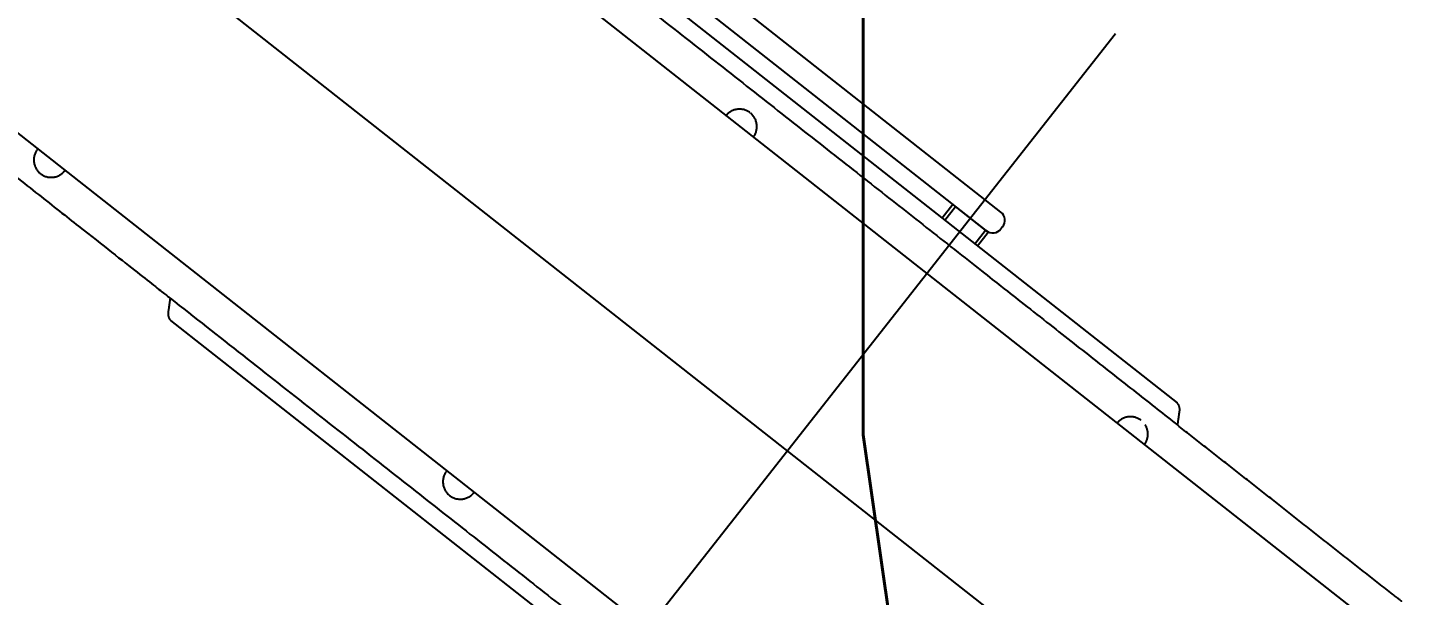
# Model space of a CAD drawing. Header units: millimetres. Extents: x 1145859089 to 1147511753, y -1047484727 to -1047247487.
# Drawn here: x 1146994914.2 to 1146995309.9, y -1047434176 to -1047434012.7 of the extents above; entities that cross this region are included whole.
import ezdxf
from ezdxf.xclip import XClip

# ---------------------------------------------------------------- set-up
doc = ezdxf.new("R2010")
doc.units = ezdxf.units.MM
doc.header["$LTSCALE"] = 100
doc.header["$MEASUREMENT"] = 0
doc.header["$XCLIPFRAME"] = 2
doc.linetypes.add('단지배치도$0$CENTER', pattern=[31, 30, -0.5, 0, -0.5])
doc.layers.get('0').update_dxf_attribs({"linetype": 'CONTINUOUS'})
for name, color, linetype in [('XREF', 135, 'CONTINUOUS'), ('단지배치도$0$S240910', 33, 'CONTINUOUS'), ('단지배치도$0$W240910', 135, 'CONTINUOUS')]:
    doc.layers.add(name, color=color, linetype=linetype)
doc.styles.add('단지배치도$0$WS1', font='romans.shx', dxfattribs={"width": 0.8, "bigfont": 'whgtxt.shx'})

# ---------------------------------------------------------------- blocks, each defined once
blk = doc.blocks.new('단지배치도$0$zw$9902')
at = {"layer": '단지배치도$0$W240910', "linetype": '단지배치도$0$CENTER', "ltscale": 50}
for p, q in [((65113.43, -62544.79), (65594.77, -62923.3)), ((65488.05, -62645.18), (65298.25, -62886.54))]:
    blk.add_line(p, q, dxfattribs=at)
at = {"layer": '단지배치도$0$W240910', "linetype": 'ByBlock', "ltscale": 20}
for p, q in [((65572.64, -62823.21), (65235.53, -62558.11)), ((65315.29, -62601.51), (65505.82, -62751.35)), ((65455.07, -62696.46), (65357.58, -62619.79)), ((65450.88, -62701.78), (65353.39, -62625.12)), ((65492.28, -62925.4), (65155.17, -62660.3)), ((65438.14, -62698.13), (65441.24, -62694.2)), ((65438.95, -62698.76), (65442.04, -62694.83)), ((65442.04, -62694.83), (65441.24, -62694.2)), ((65450.65, -62701.6), (65442.04, -62694.83)), ((65447.56, -62705.53), (65450.65, -62701.6)), ((65448.37, -62706.16), (65451.46, -62702.23)), ((65451.46, -62702.23), (65450.65, -62701.6)), ((65455.58, -62700.67), (65455.1, -62701.28)), ((65216.15, -62727.58), (65406.69, -62877.41))]:
    blk.add_line(p, q, dxfattribs=at)
for centre, start, end in [((65453.22, -62698.81), 321.8188, 51.8188), ((65452.74, -62699.42), 231.8188, 321.8188)]:
    blk.add_arc(centre, 3, start, end, dxfattribs=at)
for points in [[(65309.06, -62602.9), (65438.61, -62704.78), (65505.94, -62757.73)], [(65148.64, -62668.2), (65216.03, -62721.2), (65216.03, -62721.2)], [(65216.03, -62721.2), (65215.75, -62723.2), (65215.43, -62725.5)], [(65216.03, -62721.2), (65345.58, -62823.07), (65412.92, -62876.02)], [(65505.94, -62757.73), (65506.23, -62755.73), (65506.54, -62753.42)], [(65567.76, -62806.34), (65536.65, -62781.87), (65505.94, -62757.73)]]:
    blk.add_open_spline(points, degree=2, dxfattribs=at)
for points, weights in [([(65382.93, -62667.87), (65379.14, -62664.97), (65376.06, -62668.61)], [1, 0.723599161144, 1]), ([(65383.86, -62674.86), (65386.81, -62670.97), (65382.99, -62667.92)], [1, 0.716193464368, 1]), ([(65177.87, -62678.36), (65174.79, -62682.29), (65178.71, -62685.38)], [1, 0.70815548966, 1]), ([(65178.71, -62685.38), (65182.64, -62688.45), (65185.73, -62684.54)], [1, 0.709684289469, 1]), ([(65215.43, -62725.5), (65215.38, -62726.68), (65216.15, -62727.58)], [1, 0.930141413794, 1]), ([(65506.54, -62753.42), (65506.59, -62752.24), (65505.82, -62751.35)], [1, 0.930141413794, 1]), ([(65495.45, -62756.36), (65491.64, -62753.41), (65488.55, -62757.09)], [1, 0.721407071342, 1]), ([(65496.36, -62763.33), (65498.47, -62760.54), (65496.58, -62757.59)], [1, 0.820219563197, 1]), ([(65295.59, -62770.93), (65292.54, -62774.82), (65296.39, -62777.92)], [1, 0.711833891641, 1]), ([(65296.43, -62777.95), (65300.36, -62781.02), (65303.45, -62777.11)], [1, 0.709684285865, 1]), ([(65570.36, -62808.39), (65570.36, -62808.39), (65567.76, -62806.34)], [1, 0.935319001987, 0.985547451024])]:
    blk.add_rational_spline(points, weights, degree=2, dxfattribs=at)
at = {"layer": '단지배치도$0$S240910', "style": '단지배치도$0$WS1', "width": 0.8}
blk.add_text('FH:32.00', height=1200, dxfattribs=at).set_placement((60354.83, -63274.83))
blk = doc.blocks.new('단지배치도')
blk.add_blockref('단지배치도$0$zw$9902', (141034.19, 142437.16))

msp = doc.modelspace()

# ---------------------------------------------------------------- block references
at = {"layer": 'XREF'}
ref = msp.add_blockref('단지배치도', (1146788705.034274, -1047513806.462535), dxfattribs=at)
XClip(ref).set_block_clipping_path([(72982.4064819524, 34919.7593965298), (360382.4067475507, 255319.7593436697)])

doc.saveas('drawing.dxf')
